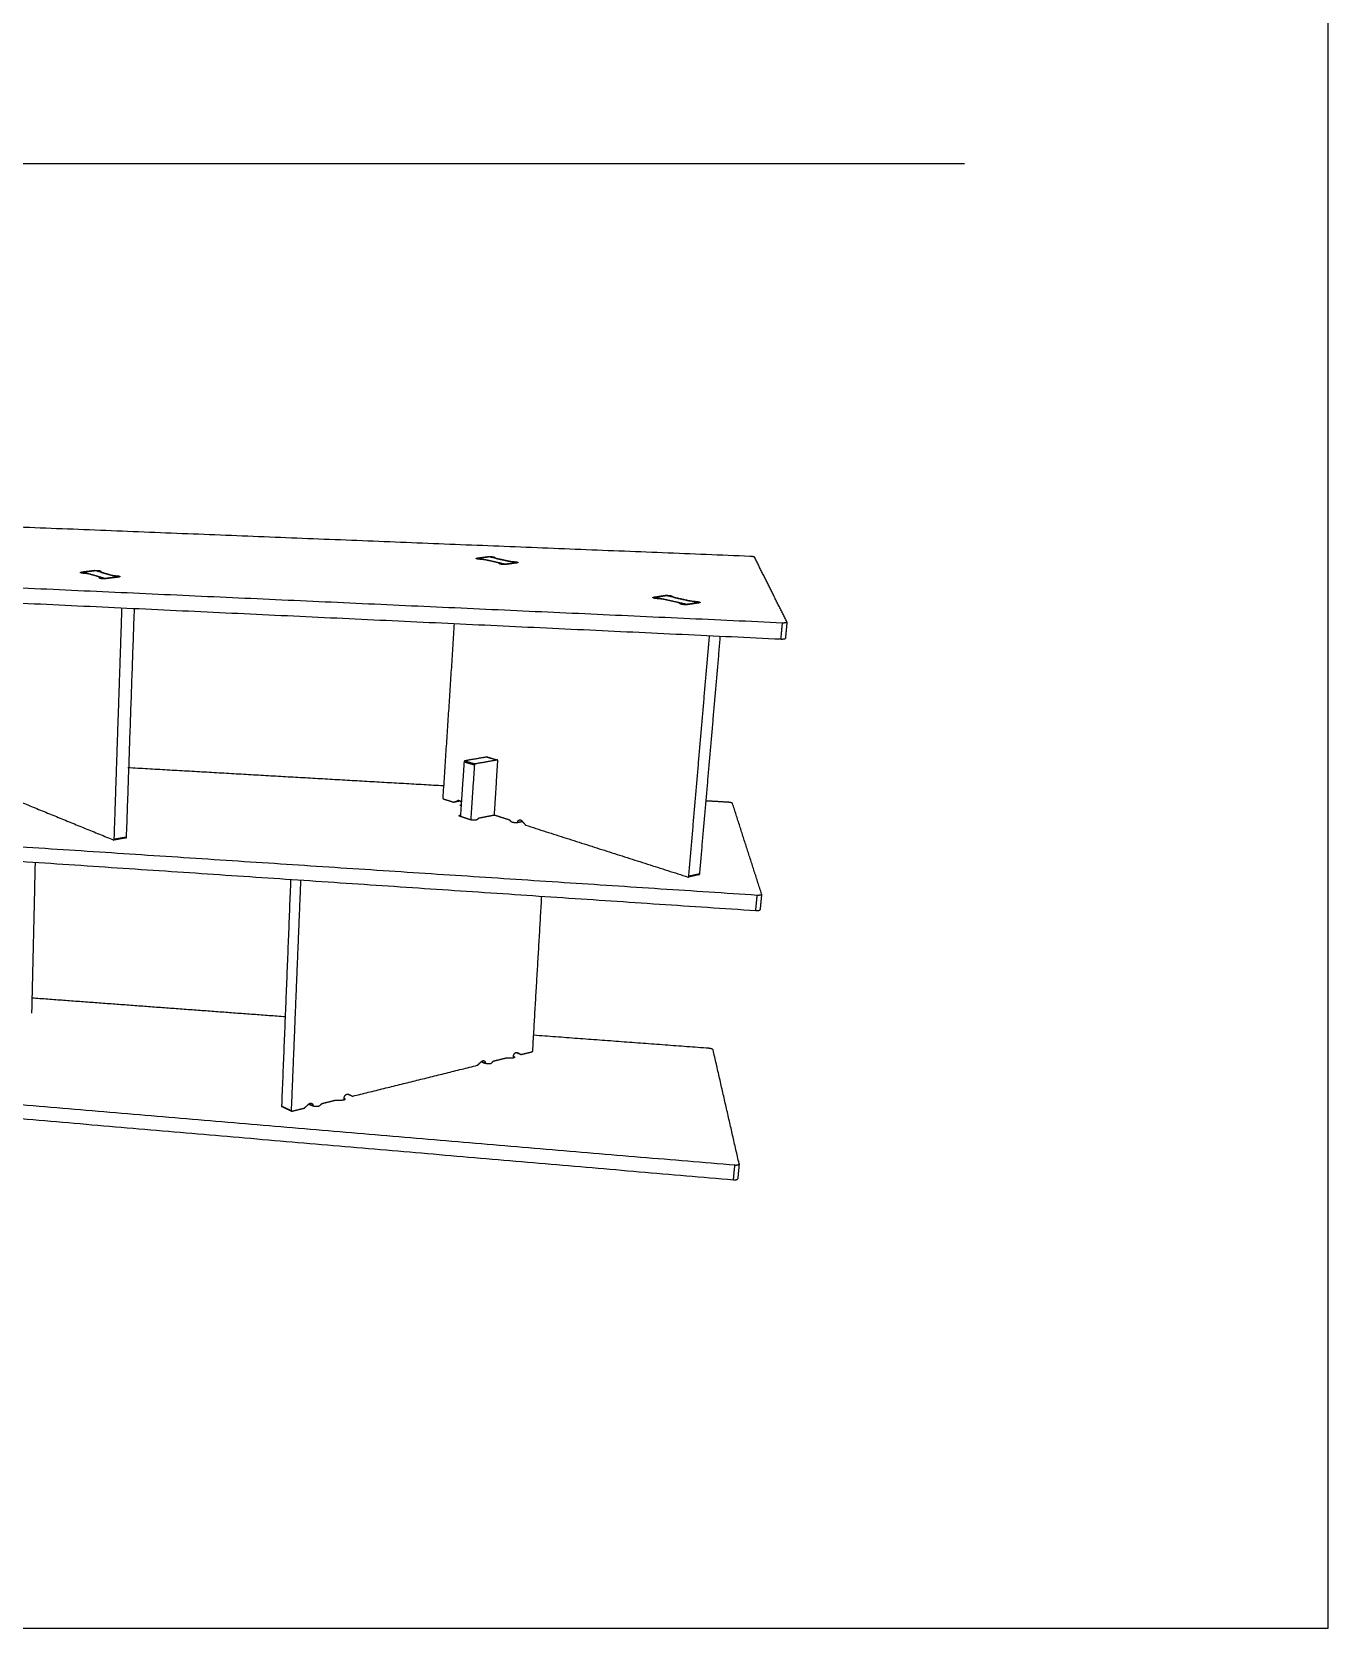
# Model space of a CAD drawing. Header units: millimetres. Extents: x -4641 to 5704, y -3753 to 2864.
# Drawn here: x 3076 to 5704, y -3753 to -516 of the extents above; entities that cross this region are included whole.
import ezdxf

# ---------------------------------------------------------------- set-up
doc = ezdxf.new("R2010")
doc.units = ezdxf.units.MM
doc.header["$MEASUREMENT"] = 0
doc.layers.add('Layer 02', color=1, linetype='Continuous', true_color=0xff0000)

msp = doc.modelspace()

# ---------------------------------------------------------------- linework, layer by layer
at = {"layer": 'Layer 02'}
msp.add_lwpolyline([(-4640.6, -3752.6), (5704.2, -3752.6), (5704.2, 2863.8), (-4640.6, 2863.8)], close=True, dxfattribs=at)
for points in [[(-3623.4, -782.4, -0.1), (671.7, -782.4, -0.1), (4966.8, -782.4, -0.1)], [(4531.9, -1579.1, -0.1), (3114.8, -1522.5, -0.1), (1697.7, -1466, -0.1)], [(1388.7, -1566.6, -0.1), (2993.3, -1640.1, -0.1), (4597.8, -1713.6, -0.1)], [(3979, -1584.2, -0.1), (3979.1, -1583.4, -0.1), (3979.1, -1582.6, -0.1)], [(3979, -1584.2, -0.1), (3979, -1584.4, -0.1), (3979, -1584.6, -0.1)], [(3979.1, -1582.6, -0.1), (3990, -1581.2, -0.1), (4000.9, -1579.7, -0.1)], [(3980.1, -1582.8, -0.1), (3991, -1581.4, -0.1), (4001.8, -1580, -0.1)], [(4002.1, -1580, -0.1), (3991.2, -1581.4, -0.1), (3980.3, -1582.9, -0.1)], [(4035.7, -1595.1, -0.1), (4008, -1589, -0.1), (3980.3, -1582.9, -0.1)], [(3994.6, -1586.1, -0.1), (3988.5, -1585.6, -0.1), (3982.4, -1585, -0.1)], [(4000.9, -1580.1, -0.1), (4000.9, -1579.9, -0.1), (4000.9, -1579.7, -0.1)], [(4057.6, -1592.2, -0.1), (4029.9, -1586.1, -0.1), (4002.1, -1580, -0.1)], [(4013.8, -1582.6, -0.1), (4013.9, -1581.7, -0.1), (4013.9, -1580.9, -0.1)], [(4013.9, -1580.9, -0.1), (4015.5, -1582, -0.1), (4017, -1583.2, -0.1)], [(4017, -1583.3, -0.1), (4017, -1583.2, -0.1), (4017, -1583.2, -0.1)], [(4017.4, -1583.3, -0.1), (4030.1, -1586.1, -0.1), (4042.7, -1588.9, -0.1)], [(4017.4, -1583.4, -0.1), (4017.4, -1583.3, -0.1), (4017.4, -1583.3, -0.1)], [(4606.8, -1712.1, -0.1), (4574, -1646.5, -0.1), (4541.2, -1580.9, -0.1)], [(1391.2, -1595.3, -0.1), (2993, -1671, -0.1), (4594.7, -1746.7, -0.1)], [(3177.4, -1610.8, -0.1), (3190, -1609.2, -0.1), (3202.5, -1607.7, -0.1)], [(3177.4, -1612.4, -0.1), (3177.4, -1611.6, -0.1), (3177.4, -1610.8, -0.1)], [(3177.4, -1612.4, -0.1), (3177.4, -1612.8, -0.1), (3177.4, -1613.2, -0.1)], [(3178.2, -1611, -0.1), (3190.7, -1609.5, -0.1), (3203.3, -1608, -0.1)], [(3203.5, -1608, -0.1), (3190.9, -1609.5, -0.1), (3178.4, -1611, -0.1)], [(3224.2, -1624.1, -0.1), (3201.3, -1617.6, -0.1), (3178.4, -1611, -0.1)], [(3190.1, -1614.5, -0.1), (3184.3, -1613.9, -0.1), (3178.5, -1613.4, -0.1)], [(3211.6, -1620.6, -0.1), (3201.1, -1617.6, -0.1), (3190.7, -1614.6, -0.1)], [(3202.5, -1608.1, -0.1), (3202.5, -1607.9, -0.1), (3202.5, -1607.7, -0.1)], [(3249.6, -1621, -0.1), (3226.5, -1614.5, -0.1), (3203.5, -1608, -0.1)], [(3214.9, -1608.9, -0.1), (3215.5, -1610.2, -0.1), (3216, -1611.4, -0.1)], [(3214.9, -1611.2, -0.1), (3214.9, -1610.1, -0.1), (3214.9, -1608.9, -0.1)], [(3216, -1611.5, -0.1), (3216, -1611.4, -0.1), (3216, -1611.4, -0.1)], [(3216.3, -1611.5, -0.1), (3226.8, -1614.5, -0.1), (3237.3, -1617.4, -0.1)], [(3216.3, -1611.6, -0.1), (3216.3, -1611.5, -0.1), (3216.3, -1611.5, -0.1)], [(3237.3, -1617.5, -0.1), (3237.3, -1617.5, -0.1), (3237.3, -1617.4, -0.1)], [(3237.9, -1617.5, -0.1), (3243.7, -1618.1, -0.1), (3249.6, -1618.7, -0.1)], [(3237.9, -1617.7, -0.1), (3237.9, -1617.6, -0.1), (3237.9, -1617.5, -0.1)], [(4020.5, -1591.8, -0.1), (4007.8, -1589, -0.1), (3995.2, -1586.2, -0.1)], [(4024, -1594.3, -0.1), (4022.4, -1593.1, -0.1), (4020.8, -1591.9, -0.1)], [(4057.6, -1592.2, -0.1), (4046.7, -1593.6, -0.1), (4035.7, -1595.1, -0.1)], [(4059.2, -1592.5, -0.1), (4048.2, -1594, -0.1), (4037.3, -1595.5, -0.1)], [(4042.7, -1588.9, -0.1), (4042.7, -1588.9, -0.1), (4042.7, -1588.9, -0.1)], [(4043.4, -1588.9, -0.1), (4049.6, -1589.5, -0.1), (4055.7, -1590, -0.1)], [(4043.4, -1589.1, -0.1), (4043.4, -1589, -0.1), (4043.4, -1588.9, -0.1)], [(4055.6, -1591.7, -0.1), (4055.7, -1590.9, -0.1), (4055.7, -1590, -0.1)], [(3213, -1623.2, -0.1), (3212.4, -1621.9, -0.1), (3211.8, -1620.7, -0.1)], [(3249.6, -1621, -0.1), (3236.9, -1622.5, -0.1), (3224.2, -1624.1, -0.1)], [(3250.9, -1621.3, -0.1), (3238.2, -1622.9, -0.1), (3225.5, -1624.4, -0.1)], [(3249.5, -1620.9, -0.1), (3249.6, -1619.8, -0.1), (3249.6, -1618.7, -0.1)], [(4336.9, -1663.5, -0.1), (4337, -1662.7, -0.1), (4337, -1661.8, -0.1)], [(4336.9, -1663.5, -0.1), (4336.9, -1663.7, -0.1), (4336.9, -1663.9, -0.1)], [(4337, -1661.8, -0.1), (4348.3, -1660.1, -0.1), (4359.5, -1658.4, -0.1)], [(4338.1, -1662.1, -0.1), (4349.3, -1660.4, -0.1), (4360.5, -1658.7, -0.1)], [(4360.9, -1658.7, -0.1), (4349.7, -1660.4, -0.1), (4338.4, -1662.1, -0.1)], [(4404.1, -1676.6, -0.1), (4371.3, -1669.4, -0.1), (4338.4, -1662.1, -0.1)], [(4355.4, -1666, -0.1), (4348.5, -1665.3, -0.1), (4341.6, -1664.7, -0.1)], [(4386.1, -1672.7, -0.1), (4371.1, -1669.4, -0.1), (4356.1, -1666.1, -0.1)], [(4359.5, -1658.8, -0.1), (4359.5, -1658.6, -0.1), (4359.5, -1658.4, -0.1)], [(4426.7, -1673.1, -0.1), (4393.8, -1665.9, -0.1), (4360.9, -1658.7, -0.1)], [(4374, -1661.6, -0.1), (4374.1, -1660.7, -0.1), (4374.2, -1659.8, -0.1)], [(4374.2, -1659.8, -0.1), (4376.4, -1661.1, -0.1), (4378.6, -1662.4, -0.1)], [(4378.5, -1662.6, -0.1), (4378.5, -1662.5, -0.1), (4378.6, -1662.4, -0.1)], [(4379, -1662.6, -0.1), (4394, -1665.9, -0.1), (4409, -1669.2, -0.1)], [(4379, -1662.7, -0.1), (4379, -1662.6, -0.1), (4379, -1662.6, -0.1)], [(4391, -1675.6, -0.1), (4388.8, -1674.2, -0.1), (4386.5, -1672.9, -0.1)], [(4426.7, -1673.1, -0.1), (4415.4, -1674.9, -0.1), (4404.1, -1676.6, -0.1)], [(4428.6, -1673.5, -0.1), (4417.3, -1675.3, -0.1), (4406, -1677, -0.1)], [(4409, -1669.2, -0.1), (4409, -1669.2, -0.1), (4409, -1669.2, -0.1)], [(4409.8, -1669.3, -0.1), (4416.7, -1669.9, -0.1), (4423.7, -1670.6, -0.1)], [(4409.8, -1669.4, -0.1), (4409.8, -1669.4, -0.1), (4409.8, -1669.3, -0.1)], [(4423.5, -1672.4, -0.1), (4423.6, -1671.5, -0.1), (4423.7, -1670.6, -0.1)], [(3242.6, -2153.1, -0.1), (3250.5, -1918.4, -0.1), (3258.4, -1683.6, -0.1)], [(3267.5, -2148.7, -0.1), (3275.6, -1916.7, -0.1), (3283.7, -1684.8, -0.1)], [(3932, -1715.4, -0.1), (3920.5, -1892.2, -0.1), (3908.9, -2069, -0.1)], [(4594.7, -1746.7, -0.1), (4596.3, -1730.2, -0.1), (4597.8, -1713.6, -0.1)], [(4606.8, -1712.4, -0.1), (4605.2, -1728.9, -0.1), (4603.7, -1745.4, -0.1)], [(4407.8, -2228.1, -0.1), (4428.8, -1984, -0.1), (4449.8, -1739.9, -0.1)], [(4430, -2223.1, -0.1), (4451, -1982, -0.1), (4472, -1740.9, -0.1)], [(3952, -1995.6, -0.1), (3962.5, -1998.8, -0.1), (3973, -2001.9, -0.1)], [(3998.4, -1986, -0.1), (3975.8, -1989.9, -0.1), (3953.3, -1993.8, -0.1)], [(3953.3, -1993.8, -0.1), (3963.8, -1997, -0.1), (3974.3, -2000.1, -0.1)], [(4019.4, -1992.1, -0.1), (3996.9, -1996.1, -0.1), (3974.3, -2000.1, -0.1)], [(3998.4, -1986, -0.1), (4008.9, -1989, -0.1), (4019.4, -1992.1, -0.1)], [(3998.7, -1986, -0.1), (4009.3, -1989.1, -0.1), (4019.8, -1992.1, -0.1)], [(4013.6, -2104.2, -0.1), (4017.1, -2048.8, -0.1), (4020.5, -1993.5, -0.1)], [(3910.2, -2044.7, -0.1), (3590.2, -2026.3, -0.1), (3270.2, -2007.9, -0.1)], [(1413.3, -2060.3, -0.1), (2979.9, -2163.1, -0.1), (4546.6, -2265.9, -0.1)], [(3009.7, -2059.7, -0.1), (3125.6, -2107, -0.1), (3241.6, -2154.4, -0.1)], [(3909.9, -2070.9, -0.1), (3920.6, -2074.3, -0.1), (3931.3, -2077.7, -0.1)], [(1415.7, -2087.7, -0.1), (2979.7, -2192.6, -0.1), (4543.6, -2297.4, -0.1)], [(3944.3, -2075.4, -0.1), (3938, -2076.6, -0.1), (3931.8, -2077.8, -0.1)], [(3931.9, -2077.7, -0.1), (3935.7, -2076, -0.1), (3939.6, -2074.2, -0.1)], [(3944.3, -2075.4, -0.1), (3938.1, -2076.6, -0.1), (3931.9, -2077.7, -0.1)], [(3941.2, -2073.9, -0.1), (3940.4, -2074.1, -0.1), (3939.6, -2074.2, -0.1)], [(4487.5, -2077.8, -0.1), (4465.2, -2076.5, -0.1), (4443, -2075.2, -0.1)], [(4555.4, -2263.8, -0.1), (4525.9, -2172.1, -0.1), (4496.5, -2080.3, -0.1)], [(3965.1, -2113.4, -0.1), (3954.7, -2110, -0.1), (3944.3, -2106.6, -0.1)], [(3981.8, -2110.3, -0.1), (3980, -2111.8, -0.1), (3978.3, -2113.3, -0.1)], [(4013.2, -2104.2, -0.1), (3997.7, -2107.2, -0.1), (3982.2, -2110.2, -0.1)], [(4013.9, -2104.1, -0.1), (4013.9, -2104.2, -0.1), (4013.9, -2104.2, -0.1)], [(4044.3, -2113.9, -0.1), (4029.2, -2109.1, -0.1), (4014, -2104.2, -0.1)], [(4047.9, -2117.5, -0.1), (4046.3, -2115.8, -0.1), (4044.7, -2114.1, -0.1)], [(4070.7, -2117.1, -0.1), (4065.7, -2118.1, -0.1), (4060.7, -2119, -0.1)], [(4060.7, -2119.2, -0.1), (4060.7, -2119.1, -0.1), (4060.7, -2119, -0.1)], [(4070.8, -2117.3, -0.1), (4065.9, -2118.2, -0.1), (4061.1, -2119.2, -0.1)], [(4069.2, -2115.4, -0.1), (4072.9, -2119.7, -0.1), (4076.6, -2123.9, -0.1)], [(4077.2, -2124.3, -0.1), (4241.7, -2176.9, -0.1), (4406.3, -2229.4, -0.1)], [(3266.8, -2149.9, -0.1), (3254.4, -2152.2, -0.1), (3241.9, -2154.4, -0.1)], [(3267.5, -2148.7, -0.1), (3255, -2150.9, -0.1), (3242.6, -2153.1, -0.1)], [(3075.7, -2505.3, -0.1), (3079.3, -2352.4, -0.1), (3082.8, -2199.5, -0.1)], [(4429.1, -2224.4, -0.1), (4418, -2226.9, -0.1), (4406.9, -2229.4, -0.1)], [(4430, -2223.1, -0.1), (4418.9, -2225.6, -0.1), (4407.8, -2228.1, -0.1)], [(3600.4, -2234.2, -0.1), (3591.2, -2464, -0.1), (3581.9, -2693.8, -0.1)], [(3620.6, -2235.5, -0.1), (3611, -2469.3, -0.1), (3601.4, -2703.2, -0.1)], [(4555.4, -2264.2, -0.1), (4553.9, -2279.9, -0.1), (4552.4, -2295.6, -0.1)], [(4091.3, -2582, -0.1), (4100.5, -2425.2, -0.1), (4109.7, -2268.3, -0.1)], [(4543.6, -2297.4, -0.1), (4545.1, -2281.7, -0.1), (4546.6, -2265.9, -0.1)], [(3588.9, -2513, -0.1), (3332.4, -2494, -0.1), (3075.9, -2475, -0.1)], [(1440.2, -2554.6, -0.1), (2970.7, -2684, -0.1), (4501.3, -2813.4, -0.1)], [(4448.4, -2576.8, -0.1), (4270.9, -2563.6, -0.1), (4093.4, -2550.4, -0.1)], [(1442.5, -2580.9, -0.1), (2970.5, -2712.2, -0.1), (4498.4, -2843.4, -0.1)], [(4057.6, -2585.2, -0.1), (4062.5, -2587.2, -0.1), (4067.4, -2589.2, -0.1)], [(4059.7, -2585.2, -0.1), (4060, -2585.3, -0.1), (4060.3, -2585.4, -0.1)], [(4060.3, -2585.4, -0.1), (4063.9, -2587.3, -0.1), (4067.4, -2589.2, -0.1)], [(4068, -2589.2, -0.1), (4079, -2586.5, -0.1), (4090, -2583.8, -0.1)], [(4509.9, -2810.9, -0.1), (4483.5, -2695.4, -0.1), (4457.1, -2580, -0.1)], [(3726.3, -2673.8, -0.1), (3852.6, -2642.6, -0.1), (3978.9, -2611.3, -0.1)], [(3979.5, -2611, -0.1), (3983.5, -2607.2, -0.1), (3987.5, -2603.4, -0.1)], [(3994.7, -2607.3, -0.1), (3990.8, -2605.6, -0.1), (3986.8, -2604, -0.1)], [(3986.9, -2603.9, -0.1), (3991, -2605.6, -0.1), (3995.1, -2607.3, -0.1)], [(3995.1, -2607.3, -0.1), (3995.1, -2607.4, -0.1), (3995.1, -2607.4, -0.1)], [(4010.8, -2603.5, -0.1), (4009.2, -2605.3, -0.1), (4007.5, -2607.1, -0.1)], [(4036.2, -2597.1, -0.1), (4023.7, -2600.2, -0.1), (4011.2, -2603.3, -0.1)], [(4048.7, -2596.9, -0.1), (4042.7, -2597, -0.1), (4036.8, -2597.1, -0.1)], [(4051.9, -2596.6, -0.1), (4052, -2594.9, -0.1), (4052.1, -2593.2, -0.1)], [(3691.1, -2682.5, -0.1), (3677.3, -2685.9, -0.1), (3663.5, -2689.4, -0.1)], [(3704.3, -2682.3, -0.1), (3698, -2682.4, -0.1), (3691.8, -2682.5, -0.1)], [(3708.6, -2681.7, -0.1), (3708.7, -2679.9, -0.1), (3708.8, -2678.1, -0.1)], [(3708.6, -2681.7, -0.1), (3708.7, -2679.9, -0.1), (3708.7, -2678.2, -0.1)], [(3708.7, -2678, -0.1), (3708.8, -2678, -0.1), (3708.8, -2678.1, -0.1)], [(3716.6, -2669.6, -0.1), (3721.1, -2671.7, -0.1), (3725.6, -2673.8, -0.1)], [(3717.6, -2670, -0.1), (3721.6, -2671.9, -0.1), (3725.6, -2673.8, -0.1)], [(3581.9, -2693.8, -0.1), (3591.6, -2698.5, -0.1), (3601.4, -2703.2, -0.1)], [(3601.9, -2704.4, -0.1), (3592.2, -2699.7, -0.1), (3582.5, -2695, -0.1)], [(3602.6, -2704.4, -0.1), (3615.2, -2701.3, -0.1), (3627.8, -2698.2, -0.1)], [(3628.4, -2697.8, -0.1), (3632.8, -2693.8, -0.1), (3637.2, -2689.8, -0.1)], [(3645.3, -2693.7, -0.1), (3641.2, -2691.8, -0.1), (3637.1, -2689.9, -0.1)], [(3637.2, -2689.8, -0.1), (3641.5, -2691.8, -0.1), (3645.7, -2693.8, -0.1)], [(3645.7, -2693.8, -0.1), (3645.7, -2693.8, -0.1), (3645.7, -2693.9, -0.1)], [(3663.1, -2689.6, -0.1), (3661, -2691.6, -0.1), (3658.8, -2693.6, -0.1)], [(4498.4, -2843.4, -0.1), (4499.8, -2828.4, -0.1), (4501.3, -2813.4, -0.1)], [(4509.9, -2811.3, -0.1), (4508.5, -2826.2, -0.1), (4507.1, -2841.2, -0.1)]]:
    msp.add_open_spline(points, degree=2, dxfattribs=at)
for points, weights, knots in [([(3982.4, -1585, -0.1), (3978, -1584.7, -0.1), (3976.9, -1583.8, -0.1), (3975.9, -1583, -0.1), (3979.1, -1582.6, -0.1)], [2852.76605142, 2471.88736598, 2856.57807081, 2476.36898728, 2860.52925988], [-9547.118835, -9547.118835, -9547.118835, -9543.901957, -9543.901957, -9540.685079, -9540.685079, -9540.685079]), ([(4000.9, -1579.7, -0.1), (4004.2, -1579.3, -0.1), (4008.5, -1579.7, -0.1), (4012.8, -1580.1, -0.1), (4013.9, -1580.9, -0.1)], [2869.67828408, 2486.65565109, 2869.81993528, 2484.53826781, 2866.01048501], [-9528.443498, -9528.443498, -9528.443498, -9525.226618, -9525.226618, -9522.009739, -9522.009739, -9522.009739]), ([(3178.5, -1613.4, -0.1), (3174.4, -1613, -0.1), (3174, -1612.1, -0.1), (3173.7, -1611.2, -0.1), (3177.4, -1610.8, -0.1)], [2765.70448673, 2396.48194559, 2769.51650611, 2400.96356689, 2773.46769519], [-9225.700154, -9225.700154, -9225.700154, -9222.483276, -9222.483276, -9219.266398, -9219.266398, -9219.266398]), ([(3202.5, -1607.7, -0.1), (3206.3, -1607.3, -0.1), (3210.4, -1607.7, -0.1), (3214.5, -1608.1, -0.1), (3214.9, -1608.9, -0.1)], [2782.61671938, 2411.25023703, 2782.75837058, 2409.13285375, 2778.94892032], [-9207.024817, -9207.024817, -9207.024817, -9203.807937, -9203.807937, -9200.591058, -9200.591058, -9200.591058]), ([(4037.3, -1595.5, -0.1), (4034, -1595.9, -0.1), (4029.6, -1595.5, -0.1), (4025.1, -1595.1, -0.1), (4024, -1594.3, -0.1)], [2820.114584, 2441.36501781, 2819.97293269, 2443.48240079, 2823.7823826], [-9602.853982, -9602.853982, -9602.853982, -9599.650252, -9599.650252, -9596.446523, -9596.446523, -9596.446523]), ([(4055.7, -1590, -0.1), (4060.1, -1590.4, -0.1), (4061.3, -1591.3, -0.1), (4062.4, -1592.1, -0.1), (4059.2, -1592.5, -0.1)], [2837.02682015, 2456.13309343, 2833.21480102, 2451.65146906, 2829.26360819], [-9472.68205, -9472.68205, -9472.68205, -9469.478319, -9469.478319, -9466.274588, -9466.274588, -9466.274588]), ([(3225.5, -1624.4, -0.1), (3221.7, -1624.9, -0.1), (3217.5, -1624.5, -0.1), (3213.4, -1624.1, -0.1), (3213, -1623.2, -0.1)], [2733.0530193, 2365.95960263, 2732.91136799, 2368.07698561, 2736.72081791], [-9281.435301, -9281.435301, -9281.435301, -9278.231572, -9278.231572, -9275.027842, -9275.027842, -9275.027842]), ([(3249.6, -1618.7, -0.1), (3253.8, -1619.1, -0.1), (3254.2, -1620, -0.1), (3254.6, -1620.9, -0.1), (3250.9, -1621.3, -0.1)], [2749.96525545, 2380.72769123, 2746.15323632, 2376.24606685, 2742.2020435], [-9300.084344, -9300.084344, -9300.084344, -9296.880613, -9296.880613, -9293.676882, -9293.676882, -9293.676882]), ([(4341.6, -1664.7, -0.1), (4336.7, -1664.2, -0.1), (4335.2, -1663.3, -0.1), (4333.7, -1662.3, -0.1), (4337, -1661.8, -0.1)], [2620.77105598, 2270.95277192, 2624.58307536, 2275.43439322, 2628.53426444], [-9374.521129, -9374.521129, -9374.521129, -9371.304251, -9371.304251, -9368.087373, -9368.087373, -9368.087373]), ([(4359.5, -1658.4, -0.1), (4362.9, -1657.9, -0.1), (4367.7, -1658.3, -0.1), (4372.6, -1658.8, -0.1), (4374.2, -1659.8, -0.1)], [2637.68328863, 2285.72107391, 2637.82493984, 2283.60369063, 2634.01548957], [-9355.845792, -9355.845792, -9355.845792, -9352.628912, -9352.628912, -9349.412033, -9349.412033, -9349.412033]), ([(4406, -1677, -0.1), (4402.6, -1677.5, -0.1), (4397.6, -1677.1, -0.1), (4392.6, -1676.6, -0.1), (4391, -1675.6, -0.1)], [2588.11958856, 2240.43043765, 2587.97793725, 2242.54782063, 2591.78738716], [-9430.256276, -9430.256276, -9430.256276, -9427.052547, -9427.052547, -9423.848817, -9423.848817, -9423.848817]), ([(4423.7, -1670.6, -0.1), (4428.7, -1671.1, -0.1), (4430.3, -1672, -0.1), (4431.9, -1673, -0.1), (4428.6, -1673.5, -0.1)], [2605.03182471, 2255.19854784, 2601.21980558, 2250.71692346, 2597.26861275], [-9448.905319, -9448.905319, -9448.905319, -9445.701588, -9445.701588, -9442.497857, -9442.497857, -9442.497857]), ([(3952, -1995.6, -0.1), (3948.3, -2051.3, -0.1), (3944.6, -2106.6, -0.1), (3944.6, -2106.7, -0.1), (3944.6, -2106.7, -0.1)], [2854.03159464, 2863.05002778, 2872.06846092, 2872.07618072, 2872.08390052], [2429.833714, 2429.833714, 2429.833714, 2497.483615, 2497.483615, 2497.585615, 2497.585615, 2497.585615]), ([(3973, -2001.9, -0.1), (3969.2, -2057.8, -0.1), (3965.5, -2113.4, -0.1), (3965.5, -2113.4, -0.1), (3965.5, -2113.5, -0.1)], [2839.2757292, 2848.29416235, 2857.31259549, 2857.31983979, 2857.32708409], [2429.833714, 2429.833714, 2429.833714, 2497.483615, 2497.483615, 2497.579333, 2497.579333, 2497.579333]), ([(3939.6, -2074.2, -0.1), (3942.2, -2073, -0.1), (3944.7, -2075.8, -0.1), (3945.9, -2077.3, -0.1), (3946.5, -2079.3, -0.1)], [2929.93872965, 2535.77359114, 2926.25271091, 2712.82644517, 2730.92362881], [3793.551812, 3793.551812, 3793.551812, 3798.262571, 3798.262571, 3800.820329, 3800.820329, 3800.820329]), ([(3944.3, -2106.6, -0.1), (3941.2, -2105.6, -0.1), (3942.5, -2104.6, -0.1), (3943.1, -2104, -0.1), (3944.8, -2103.7, -0.1)], [2872.1151846, 2489.49031615, 2876.59673044, 2669.52846066, 2686.96302538], [14691.320803, 14691.320803, 14691.320803, 14696.03156, 14696.03156, 14698.577399, 14698.577399, 14698.577399]), ([(3946.1, -2085.3, -0.1), (3945, -2084.9, -0.1), (3944.7, -2084.4, -0.1), (3943.8, -2083.4, -0.1), (3946.2, -2082.8, -0.1)], [2730.58195247, 2760.34926413, 2921.48517613, 2577.72286387, 2844.77530026], [14771.876322, 14771.876322, 14771.876322, 14773.805932, 14773.805932, 14777.96994, 14777.96994, 14777.96994]), ([(3978.3, -2113.3, -0.1), (3977, -2114.3, -0.1), (3972.6, -2114.3, -0.1), (3968.2, -2114.4, -0.1), (3965.1, -2113.4, -0.1)], [2857.60047564, 2473.0380801, 2855.23978757, 2472.89886286, 2857.35931917], [14663.899285, 14663.899285, 14663.899285, 14668.610045, 14668.610045, 14673.320805, 14673.320805, 14673.320805]), ([(4061.1, -2119.2, -0.1), (4057.8, -2119.8, -0.1), (4053.4, -2119.2, -0.1), (4049, -2118.7, -0.1), (4047.9, -2117.5, -0.1)], [2844.85294828, 2462.79131122, 2844.71129697, 2464.90869419, 2848.52074688], [14586.124919, 14586.124919, 14586.124919, 14590.835676, 14590.835676, 14595.546433, 14595.546433, 14595.546433]), ([(4060.7, -2119, -0.1), (4061, -2114.9, -0.1), (4063.8, -2113.7, -0.1), (4066.6, -2112.5, -0.1), (4069.2, -2115.4, -0.1)], [2845.09887937, 2463.59203918, 2842.22742529, 2459.80507085, 2838.5389719], [2528.862114, 2528.862114, 2528.862114, 2533.572874, 2533.572874, 2538.283635, 2538.283635, 2538.283635]), ([(4052.1, -2593.2, -0.1), (4052.4, -2589.3, -0.1), (4055.1, -2586.7, -0.1), (4057.8, -2584.1, -0.1), (4060.3, -2585.4, -0.1)], [2972.03105849, 2573.53000405, 2972.1458407, 2574.9158896, 2974.43173369], [3417.603319, 3417.603319, 3417.603319, 3422.31408, 3422.31408, 3427.02484, 3427.02484, 3427.02484]), ([(3987.5, -2603.4, -0.1), (3990.3, -2600.8, -0.1), (3992.8, -2602.1, -0.1), (3995.3, -2603.4, -0.1), (3995.1, -2607.3, -0.1)], [2942.66715971, 2549.38513533, 2944.95434284, 2551.95882176, 2947.12538153], [3292.040205, 3292.040205, 3292.040205, 3296.750966, 3296.750966, 3301.461726, 3301.461726, 3301.461726]), ([(4007.5, -2607.1, -0.1), (4006.3, -2608.4, -0.1), (4002, -2608.5, -0.1), (3997.8, -2608.5, -0.1), (3994.7, -2607.3, -0.1)], [2947.41487986, 2550.82820174, 2945.05419631, 2550.68898721, 2947.173728], [-8865.156565, -8865.156565, -8865.156565, -8861.952836, -8861.952836, -8858.749107, -8858.749107, -8858.749107]), ([(4052.1, -2593.1, -0.1), (4055.2, -2594.3, -0.1), (4054, -2595.6, -0.1), (4052.9, -2596.9, -0.1), (4048.7, -2596.9, -0.1)], [2971.31781782, 2572.84486749, 2967.75034381, 2568.44009813, 2965.38551534], [-8920.914328, -8920.914328, -8920.914328, -8917.701132, -8917.701132, -8914.484254, -8914.484254, -8914.484254]), ([(3708.8, -2678.1, -0.1), (3711.7, -2679.4, -0.1), (3710.2, -2680.8, -0.1), (3708.8, -2682.3, -0.1), (3704.3, -2682.3, -0.1)], [2828.38889724, 2447.80771317, 2823.90735235, 2443.85537146, 2821.54252389], [-8795.873765, -8795.873765, -8795.873765, -8792.656887, -8792.656887, -8789.44001, -8789.44001, -8789.44001]), ([(3708.7, -2678.2, -0.1), (3708.9, -2674.1, -0.1), (3711.9, -2671.4, -0.1), (3714.8, -2668.6, -0.1), (3717.6, -2670, -0.1)], [2828.18806704, 2448.9453146, 2828.3028492, 2450.33120006, 2830.58874208], [3179.206602, 3179.206602, 3179.206602, 3183.917362, 3183.917362, 3188.628122, 3188.628122, 3188.628122]), ([(3637.2, -2689.8, -0.1), (3640.2, -2687, -0.1), (3643, -2688.4, -0.1), (3645.9, -2689.7, -0.1), (3645.7, -2693.8, -0.1)], [2798.82416826, 2424.80042369, 2801.11135138, 2427.37411011, 2803.28239007], [3053.643488, 3053.643488, 3053.643488, 3058.354248, 3058.354248, 3063.065009, 3063.065009, 3063.065009]), ([(3658.8, -2693.6, -0.1), (3657.3, -2695, -0.1), (3652.8, -2695.1, -0.1), (3648.3, -2695.1, -0.1), (3645.3, -2693.7, -0.1)], [2803.57188841, 2426.24348369, 2801.21120486, 2426.10426916, 2803.33073654], [-8740.112321, -8740.112321, -8740.112321, -8736.908592, -8736.908592, -8733.704863, -8733.704863, -8733.704863])]:
    msp.add_rational_spline(points, weights, degree=2, knots=knots, dxfattribs=at)
for points, weights in [([(3980.3, -1582.9, -0.1), (3979.1, -1582.6, -0.1), (3979, -1584.2, -0.1)], [2859.70948958, 2022.69963744, 2860.79313293]), ([(4002.1, -1580, -0.1), (4002, -1580, -0.1), (4001.8, -1580, -0.1)], [1, 0.984941288864, 1]), ([(4017, -1583.2, -0.1), (4017.1, -1583.2, -0.1), (4017.4, -1583.3, -0.1)], [2858.74172894, 2761.38886397, 2858.33603903]), ([(4541.2, -1580.9, -0.1), (4540.5, -1579.5, -0.1), (4531.9, -1579.1, -0.1)], [2865.92913849, 2029.83805179, 2871.72578989]), ([(3178.4, -1611, -0.1), (3177.4, -1610.8, -0.1), (3177.4, -1612.4, -0.1)], [2772.64792489, 1961.13781467, 2773.73156824]), ([(3190.7, -1614.6, -0.1), (3190.4, -1614.5, -0.1), (3190.1, -1614.5, -0.1)], [1, 0.996430284938, 1]), ([(3203.5, -1608, -0.1), (3203.4, -1608, -0.1), (3203.3, -1608, -0.1)], [1, 0.980213447923, 1]), ([(3216, -1611.4, -0.1), (3216, -1611.4, -0.1), (3216.3, -1611.5, -0.1)], [2771.68016425, 2677.28568227, 2771.27447433]), ([(3237.3, -1617.4, -0.1), (3237.6, -1617.5, -0.1), (3237.9, -1617.5, -0.1)], [1, 0.996530513538, 1]), ([(3995.2, -1586.2, -0.1), (3994.9, -1586.2, -0.1), (3994.6, -1586.1, -0.1)], [1, 0.998056454779, 1]), ([(4020.8, -1591.9, -0.1), (4020.7, -1591.9, -0.1), (4020.5, -1591.8, -0.1)], [2831.05113913, 2735.06281474, 2831.45682905]), ([(4036.4, -1595.6, -0.1), (4036.1, -1595.2, -0.1), (4035.7, -1595.1, -0.1)], [2427.39063138, 2498.07226611, 2821.18028539]), ([(4042.7, -1588.9, -0.1), (4043.1, -1588.9, -0.1), (4043.4, -1588.9, -0.1)], [1, 0.998103993737, 1]), ([(4058.3, -1592.6, -0.1), (4058, -1592.3, -0.1), (4057.6, -1592.2, -0.1)], [2431.77630421, 2497.81838499, 2830.32930958]), ([(3211.8, -1620.7, -0.1), (3211.8, -1620.6, -0.1), (3211.6, -1620.6, -0.1)], [2743.98957444, 2650.95963304, 2744.39526435]), ([(3224.8, -1624.5, -0.1), (3224.5, -1624.2, -0.1), (3224.2, -1624.1, -0.1)], [2355.15407829, 2426.90811323, 2734.1187207]), ([(3250.1, -1621.4, -0.1), (3249.9, -1621, -0.1), (3249.6, -1621, -0.1)], [2361.1113377, 2430.81472909, 2743.26774489]), ([(4338.4, -1662.1, -0.1), (4337, -1661.8, -0.1), (4336.9, -1663.5, -0.1)], [2627.71449414, 1858.65440297, 2628.79813749]), ([(4356.1, -1666.1, -0.1), (4355.8, -1666, -0.1), (4355.4, -1666, -0.1)], [1, 0.998171035334, 1]), ([(4360.9, -1658.7, -0.1), (4360.7, -1658.7, -0.1), (4360.5, -1658.7, -0.1)], [1, 0.983256622513, 1]), ([(4378.6, -1662.4, -0.1), (4378.7, -1662.5, -0.1), (4379, -1662.6, -0.1)], [2626.7467335, 2537.27714115, 2626.34104359]), ([(4386.5, -1672.9, -0.1), (4386.4, -1672.8, -0.1), (4386.1, -1672.7, -0.1)], [2599.05614369, 2510.95109192, 2599.46183361]), ([(4404.9, -1677.2, -0.1), (4404.6, -1676.7, -0.1), (4404.1, -1676.6, -0.1)], [2222.03137875, 2278.33214431, 2589.18528995]), ([(4409, -1669.2, -0.1), (4409.4, -1669.3, -0.1), (4409.8, -1669.3, -0.1)], [1, 0.998217492322, 1]), ([(4427.5, -1673.7, -0.1), (4427.2, -1673.2, -0.1), (4426.7, -1673.1, -0.1)], [2226.49529809, 2276.28906556, 2598.33431414]), ([(4597.8, -1713.6, -0.1), (4607.7, -1714, -0.1), (4606.8, -1712.1, -0.1)], [2496.0966886, 1764.22816706, 2499.69076474]), ([(4594.7, -1746.7, -0.1), (4603.5, -1747.2, -0.1), (4603.7, -1745.4, -0.1)], [2500.8464035, 1824.87263523, 2398.27994045]), ([(3953.3, -1993.8, -0.1), (3952.1, -1994.1, -0.1), (3952, -1995.6, -0.1)], [2854.2787366, 2028.46440443, 2854.03159464]), ([(3974.3, -2000.1, -0.1), (3973.1, -2000.3, -0.1), (3973, -2001.9, -0.1)], [2839.52287117, 2017.97593219, 2839.2757292]), ([(3998.7, -1986, -0.1), (3998.6, -1985.9, -0.1), (3998.4, -1986, -0.1)], [1, 0.973796356853, 1]), ([(4020.5, -1993.5, -0.1), (4020.6, -1991.9, -0.1), (4019.4, -1992.1, -0.1)], [2859.16200769, 2021.54625773, 2858.38985552]), ([(3908.9, -2069, -0.1), (3908.8, -2070.5, -0.1), (3909.9, -2070.9, -0.1)], [2953.04468617, 2088.30450917, 2952.48878892]), ([(3931.3, -2077.7, -0.1), (3931.6, -2077.8, -0.1), (3931.9, -2077.7, -0.1)], [1, 0.930829167259, 1]), ([(4013.6, -2104, -0.1), (4014, -2104.1, -0.1), (4014.3, -2104.3, -0.1)], [1, 0.997264613516, 1]), ([(4496.5, -2080.3, -0.1), (4495.8, -2078.3, -0.1), (4487.5, -2077.8, -0.1)], [2930.83624757, 2075.73430876, 2936.63289896]), ([(3982.2, -2110.2, -0.1), (3981.9, -2110.2, -0.1), (3981.8, -2110.3, -0.1)], [2864.31611546, 2766.87396499, 2864.00726678]), ([(4014, -2104.2, -0.1), (4013.6, -2104.1, -0.1), (4013.2, -2104.2, -0.1)], [1, 0.977933442419, 1]), ([(4044.7, -2114.1, -0.1), (4044.6, -2114, -0.1), (4044.3, -2113.9, -0.1)], [2855.78950341, 2758.96056058, 2856.19519333]), ([(4076.6, -2123.9, -0.1), (4076.9, -2124.2, -0.1), (4077.2, -2124.3, -0.1)], [1, 0.96375532304, 1]), ([(3241.6, -2154.4, -0.1), (3242.5, -2154.8, -0.1), (3242.6, -2153.1, -0.1)], [2771.15363951, 1958.92186507, 2770.06999615]), ([(3266.8, -2149.9, -0.1), (3267.5, -2149.8, -0.1), (3267.5, -2148.7, -0.1)], [2493.46437064, 2150.85868957, 2779.21902035]), ([(4406.3, -2229.4, -0.1), (4407.7, -2229.8, -0.1), (4407.8, -2228.1, -0.1)], [2626.22020876, 1856.43845337, 2625.13656541]), ([(4429.1, -2224.4, -0.1), (4430, -2224.2, -0.1), (4430, -2223.1, -0.1)], [2322.97976779, 2079.85779644, 2634.2855896]), ([(4546.6, -2265.9, -0.1), (4556.2, -2266.5, -0.1), (4555.4, -2263.8, -0.1)], [2561.00379767, 1810.12442403, 2564.59787381]), ([(4543.6, -2297.4, -0.1), (4552.2, -2298, -0.1), (4552.4, -2295.6, -0.1)], [2565.75351257, 1873.24491649, 2458.7705809]), ([(4067.4, -2589.2, -0.1), (4067.7, -2589.3, -0.1), (4068, -2589.2, -0.1)], [1, 0.932743561576, 1]), ([(4090, -2583.8, -0.1), (4091.2, -2583.5, -0.1), (4091.3, -2582, -0.1)], [2988.80426951, 2113.76317422, 2989.04867558]), ([(4457.1, -2580, -0.1), (4456.5, -2577.4, -0.1), (4448.4, -2576.8, -0.1)], [2995.74497943, 2121.63171322, 3001.54163083]), ([(3978.9, -2611.3, -0.1), (3979.2, -2611.2, -0.1), (3979.5, -2611, -0.1)], [1, 0.967853500385, 1]), ([(4011.2, -2603.3, -0.1), (4010.9, -2603.4, -0.1), (4010.8, -2603.5, -0.1)], [2954.13052429, 2853.6364482, 2953.82167561]), ([(4036.8, -2597.1, -0.1), (4036.5, -2597.1, -0.1), (4036.2, -2597.1, -0.1)], [1, 0.993678962058, 1]), ([(3691.8, -2682.5, -0.1), (3691.5, -2682.5, -0.1), (3691.1, -2682.5, -0.1)], [1, 0.993650877551, 1]), ([(3725.6, -2673.8, -0.1), (3725.9, -2673.9, -0.1), (3726.3, -2673.8, -0.1)], [1, 0.940340983462, 1]), ([(3581.9, -2693.8, -0.1), (3581.9, -2694.7, -0.1), (3582.5, -2695, -0.1)], [2800.49289232, 2266.62088599, 2428.19536887]), ([(3601.4, -2703.2, -0.1), (3601.3, -2704.8, -0.1), (3602.6, -2704.4, -0.1)], [2785.73702689, 1970.00012874, 2786.50917906]), ([(3627.8, -2698.2, -0.1), (3628.2, -2698.1, -0.1), (3628.4, -2697.8, -0.1)], [1, 0.96931407556, 1]), ([(3663.5, -2689.4, -0.1), (3663.2, -2689.4, -0.1), (3663.1, -2689.6, -0.1)], [2810.28753284, 2714.68129286, 2809.97868415]), ([(4501.3, -2813.4, -0.1), (4510.6, -2814.2, -0.1), (4509.9, -2810.9, -0.1)], [2625.91252954, 1856.02182849, 2629.50660568]), ([(4498.4, -2843.4, -0.1), (4506.8, -2844.1, -0.1), (4507.1, -2841.2, -0.1)], [2630.66224444, 1920.65288698, 2520.8982258])]:
    msp.add_rational_spline(points, weights, degree=2, dxfattribs=at)

doc.saveas('drawing.dxf')
